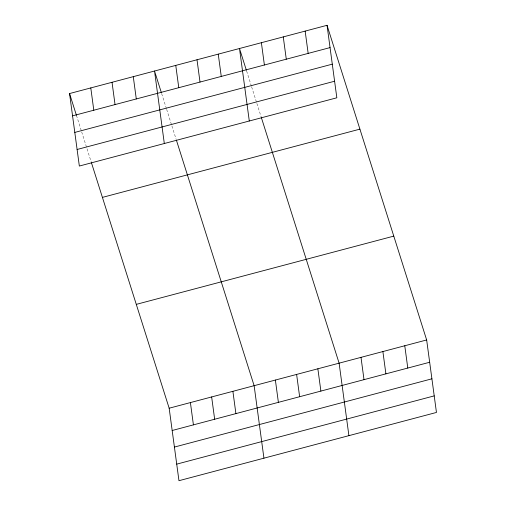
<?xml version="1.0" encoding="UTF-8"?>
<svg xmlns="http://www.w3.org/2000/svg" width="506" height="506" viewBox="0 0 506 506"><rect width="100%" height="100%" fill="white"/><g stroke="black" fill="none" stroke-linecap="round" stroke-linejoin="round"><path stroke-width="0.38" stroke-dasharray="2.53 1.9" d="M246.637 71.08L251.4 86.128M251.64 86.88L256.643 102.68M256.877 103.433L261.166 116.981M161.661 93.604L166.43 108.651M166.664 109.404L171.667 125.203M171.907 125.956L176.196 139.504M76.45 115.374L81.453 131.174M81.694 131.927L91.219 162.028"/><path stroke-width="0.76" d="M327.04 25.3L336.838 97.791L79.347 166.044L69.543 93.553L327.04 25.3L426.653 339.956L436.457 412.447L178.96 480.7L169.162 408.209L91.459 162.78M72.56 115.849L330.051 47.596M74.799 132.414L332.29 64.161M77.108 149.479L334.599 81.226M102.414 197.391L359.911 129.138M136.285 304.372L393.782 236.119M169.162 408.209L426.653 339.956M172.173 430.505L429.67 362.252M174.412 447.07L431.909 378.817M176.72 464.135L434.218 395.882M246.397 70.328L239.49 48.506L249.294 120.997M261.406 117.727L339.109 363.163L348.906 435.653M161.427 92.851L154.52 71.03L164.317 143.521M176.43 140.251L254.132 385.686L263.936 458.177M69.543 93.553L76.45 115.374M404.768 345.756L407.785 368.052M382.884 351.556L385.895 373.852M360.993 357.362L364.01 379.658M305.15 31.1L308.167 53.396M283.265 36.9L286.282 59.196M317.863 368.792L320.88 391.087M261.381 42.706L264.391 65.002M296.617 374.421L299.634 396.717M275.378 380.057L278.389 402.352M218.25 54.136L221.261 76.431M197.005 59.765L200.015 82.061M232.893 391.315L235.904 413.611M175.759 65.4L178.776 87.696M211.647 396.944L214.658 419.24M190.401 402.58L193.418 424.876M133.274 76.659L136.291 98.955M112.028 82.288L115.045 104.584M90.789 87.924L93.8 110.219"/></g></svg>
